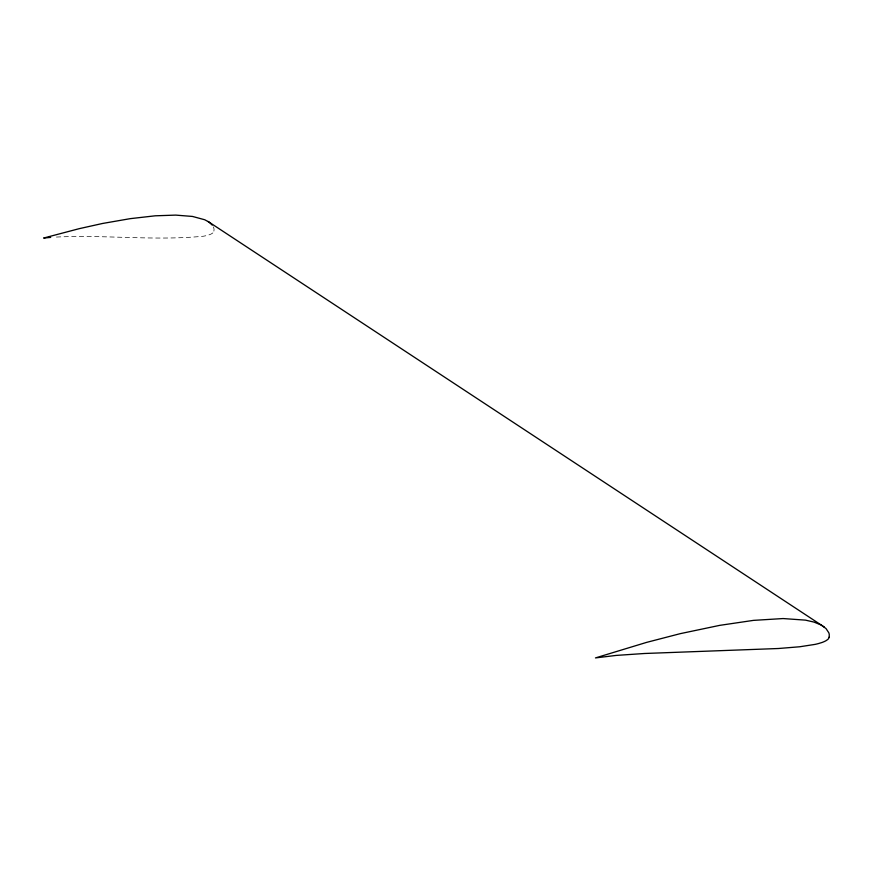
<?xml version="1.0" encoding="UTF-8"?>
<svg xmlns="http://www.w3.org/2000/svg" width="873" height="873" viewBox="0 0 873 873"><rect width="100%" height="100%" fill="white"/><g stroke="black" fill="none" stroke-linecap="round" stroke-linejoin="round"><path stroke-width="0.65" stroke-dasharray="4.37 3.27" d="M212.848 232.927L211.397 233.877A27.39 13.837 -54.6 0 1 208.44 235.055L205.93 235.721A104.596 52.838 -54.6 0 1 203.431 236.212C153.91 241.046 104.04 234.488 54.399 237.161M213.361 226.871L213.59 227.438A16.096 8.13 -54.6 0 1 214.049 229.446L213.874 231.29A2.204 1.113 -54.6 0 1 212.859 232.96"/><path stroke-width="1.31" d="M829.143 637.225L829.285 634.813A20.439 10.323 -54.6 0 0 828.815 632.794L826.011 628.56L821.187 625.024L814.007 622.089L805.484 620.136L783.103 618.553L753.475 620.376L719.701 625.363L680.253 633.656L646.555 642.397L595.462 657.915L616.218 655.416L644.492 653.495L778.476 648.508L799.755 646.762L815.022 644.394A140.455 70.964 -54.6 0 0 818.427 643.576L821.853 642.539A36.786 18.584 -54.6 0 0 825.858 640.793L827.822 639.44A2.826 1.43 -54.6 0 0 828.761 638.185A3.055 1.539 -54.6 0 0 829.143 637.225M50.689 237.391L43.65 238.045L79.247 228.661L102.578 223.466L130.263 218.654L155.252 215.806L175.713 215.107L192.518 216.449L204.762 219.767L209.073 222.124L212.259 225.103M208.069 221.469L824.319 627.065"/></g></svg>
